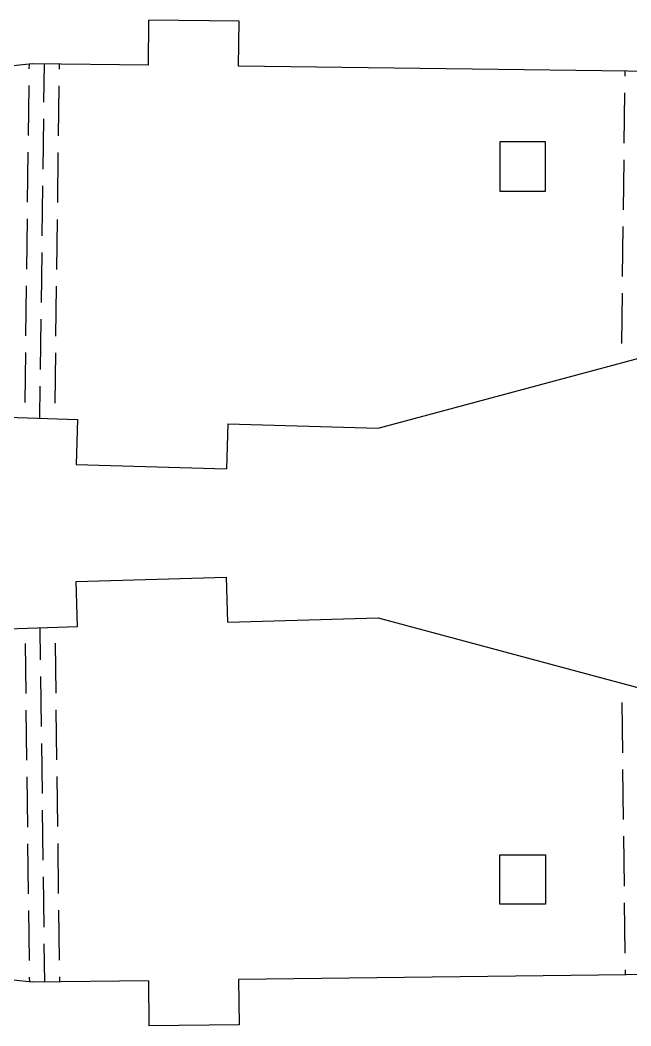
# Model space of a CAD drawing. Header units: centimetres. Extents: x 56783 to 57745, y 15612 to 15912.
# Drawn here: x 56893.9 to 56934.5, y 15752.6 to 15819.5 of the extents above; entities that cross this region are included whole.
import ezdxf

# ---------------------------------------------------------------- set-up
doc = ezdxf.new("R2010")
doc.units = ezdxf.units.CM
doc.header["$MEASUREMENT"] = 0
for name, color, linetype in [('Exterior', 7, 'Continuous'), ('Interior', 4, 'Continuous'), ('Kerf', 1, 'Continuous')]:
    doc.layers.add(name, color=color, linetype=linetype)

msp = doc.modelspace()

# ---------------------------------------------------------------- linework, layer by layer
at = {"layer": 'Exterior'}
for p, q in [((56902.408, 15816.529), (56902.446, 15819.528)), ((56908.445, 15819.452), (56902.446, 15819.528)), ((56908.407, 15816.453), (56908.445, 15819.452)), ((56894.675, 15816.627), (56787.964, 15805.312)), ((56902.408, 15816.529), (56894.675, 15816.627)), ((56995.117, 15815.353), (56908.407, 15816.453)), ((56917.688, 15792.367), (56948.04, 15800.558)), ((56885.539, 15793.324), (56897.696, 15792.962)), ((56897.696, 15792.962), (56897.607, 15789.963)), ((56907.692, 15792.665), (56907.603, 15789.666)), ((56907.692, 15792.665), (56917.688, 15792.367)), ((56897.607, 15789.963), (56907.603, 15789.666)), ((56897.607, 15782.167), (56907.603, 15782.464)), ((56897.696, 15779.168), (56897.607, 15782.167)), ((56907.692, 15779.466), (56907.603, 15782.464)), ((56907.692, 15779.466), (56917.688, 15779.763)), ((56917.688, 15779.763), (56948.04, 15771.572)), ((56885.539, 15778.806), (56897.696, 15779.168)), ((56894.675, 15755.504), (56787.964, 15766.818)), ((56995.117, 15756.778), (56908.407, 15755.678)), ((56902.408, 15755.602), (56894.675, 15755.504)), ((56902.408, 15755.602), (56902.446, 15752.602)), ((56908.407, 15755.678), (56908.445, 15752.678)), ((56908.445, 15752.678), (56902.446, 15752.602))]:
    msp.add_line(p, q, dxfattribs=at)
at = {"layer": 'Interior'}
for points in [[(56925.772, 15808.14), (56928.814, 15808.14), (56928.814, 15811.435), (56925.772, 15811.435)], [(56925.772, 15763.991), (56928.814, 15763.991), (56928.814, 15760.695), (56925.772, 15760.695)]]:
    msp.add_lwpolyline(points, close=True, dxfattribs=at)
at = {"layer": 'Kerf'}
for p, q in [((56894.493, 15816.296), (56894.497, 15816.608)), ((56895.464, 15814.061), (56895.497, 15816.616)), ((56896.492, 15816.27), (56896.497, 15816.604)), ((56934.101, 15815.793), (56934.106, 15816.127)), ((56894.436, 15811.852), (56894.479, 15815.185)), ((56896.436, 15811.826), (56896.478, 15815.159)), ((56934.045, 15811.349), (56934.087, 15814.682)), ((56895.408, 15809.617), (56895.45, 15812.95)), ((56894.38, 15807.408), (56894.422, 15810.741)), ((56896.38, 15807.382), (56896.422, 15810.715)), ((56933.989, 15806.905), (56934.031, 15810.238)), ((56895.352, 15805.173), (56895.394, 15808.506)), ((56894.324, 15802.963), (56894.366, 15806.297)), ((56896.323, 15802.938), (56896.366, 15806.271)), ((56933.932, 15802.461), (56933.975, 15805.794)), ((56895.295, 15800.729), (56895.338, 15804.062)), ((56894.267, 15798.519), (56894.309, 15801.852)), ((56896.267, 15798.494), (56896.309, 15801.827)), ((56933.876, 15798.017), (56933.918, 15801.35)), ((56895.239, 15796.285), (56895.281, 15799.618)), ((56894.211, 15794.075), (56894.253, 15797.408)), ((56896.211, 15794.05), (56896.253, 15797.383)), ((56895.198, 15793.036), (56895.225, 15795.174)), ((56895.198, 15779.094), (56895.225, 15776.957)), ((56894.211, 15778.055), (56894.253, 15774.722)), ((56896.211, 15778.08), (56896.253, 15774.747)), ((56895.239, 15775.846), (56895.281, 15772.513)), ((56933.876, 15774.113), (56933.918, 15770.78)), ((56894.267, 15773.611), (56894.309, 15770.278)), ((56896.267, 15773.636), (56896.309, 15770.303)), ((56895.295, 15771.402), (56895.338, 15768.069)), ((56933.932, 15769.669), (56933.975, 15766.336)), ((56894.324, 15769.167), (56894.366, 15765.834)), ((56896.323, 15769.192), (56896.366, 15765.859)), ((56895.352, 15766.958), (56895.394, 15763.624)), ((56933.989, 15765.225), (56934.031, 15761.892)), ((56894.38, 15764.723), (56894.422, 15761.39)), ((56896.38, 15764.748), (56896.422, 15761.415)), ((56895.408, 15762.513), (56895.45, 15759.18)), ((56934.045, 15760.781), (56934.087, 15757.448)), ((56894.436, 15760.279), (56894.479, 15756.946)), ((56896.436, 15760.304), (56896.478, 15756.971)), ((56895.464, 15758.069), (56895.497, 15755.514)), ((56896.492, 15755.86), (56896.497, 15755.527)), ((56934.101, 15756.337), (56934.106, 15756.004)), ((56894.493, 15755.835), (56894.497, 15755.522))]:
    msp.add_line(p, q, dxfattribs=at)

doc.saveas('drawing.dxf')
